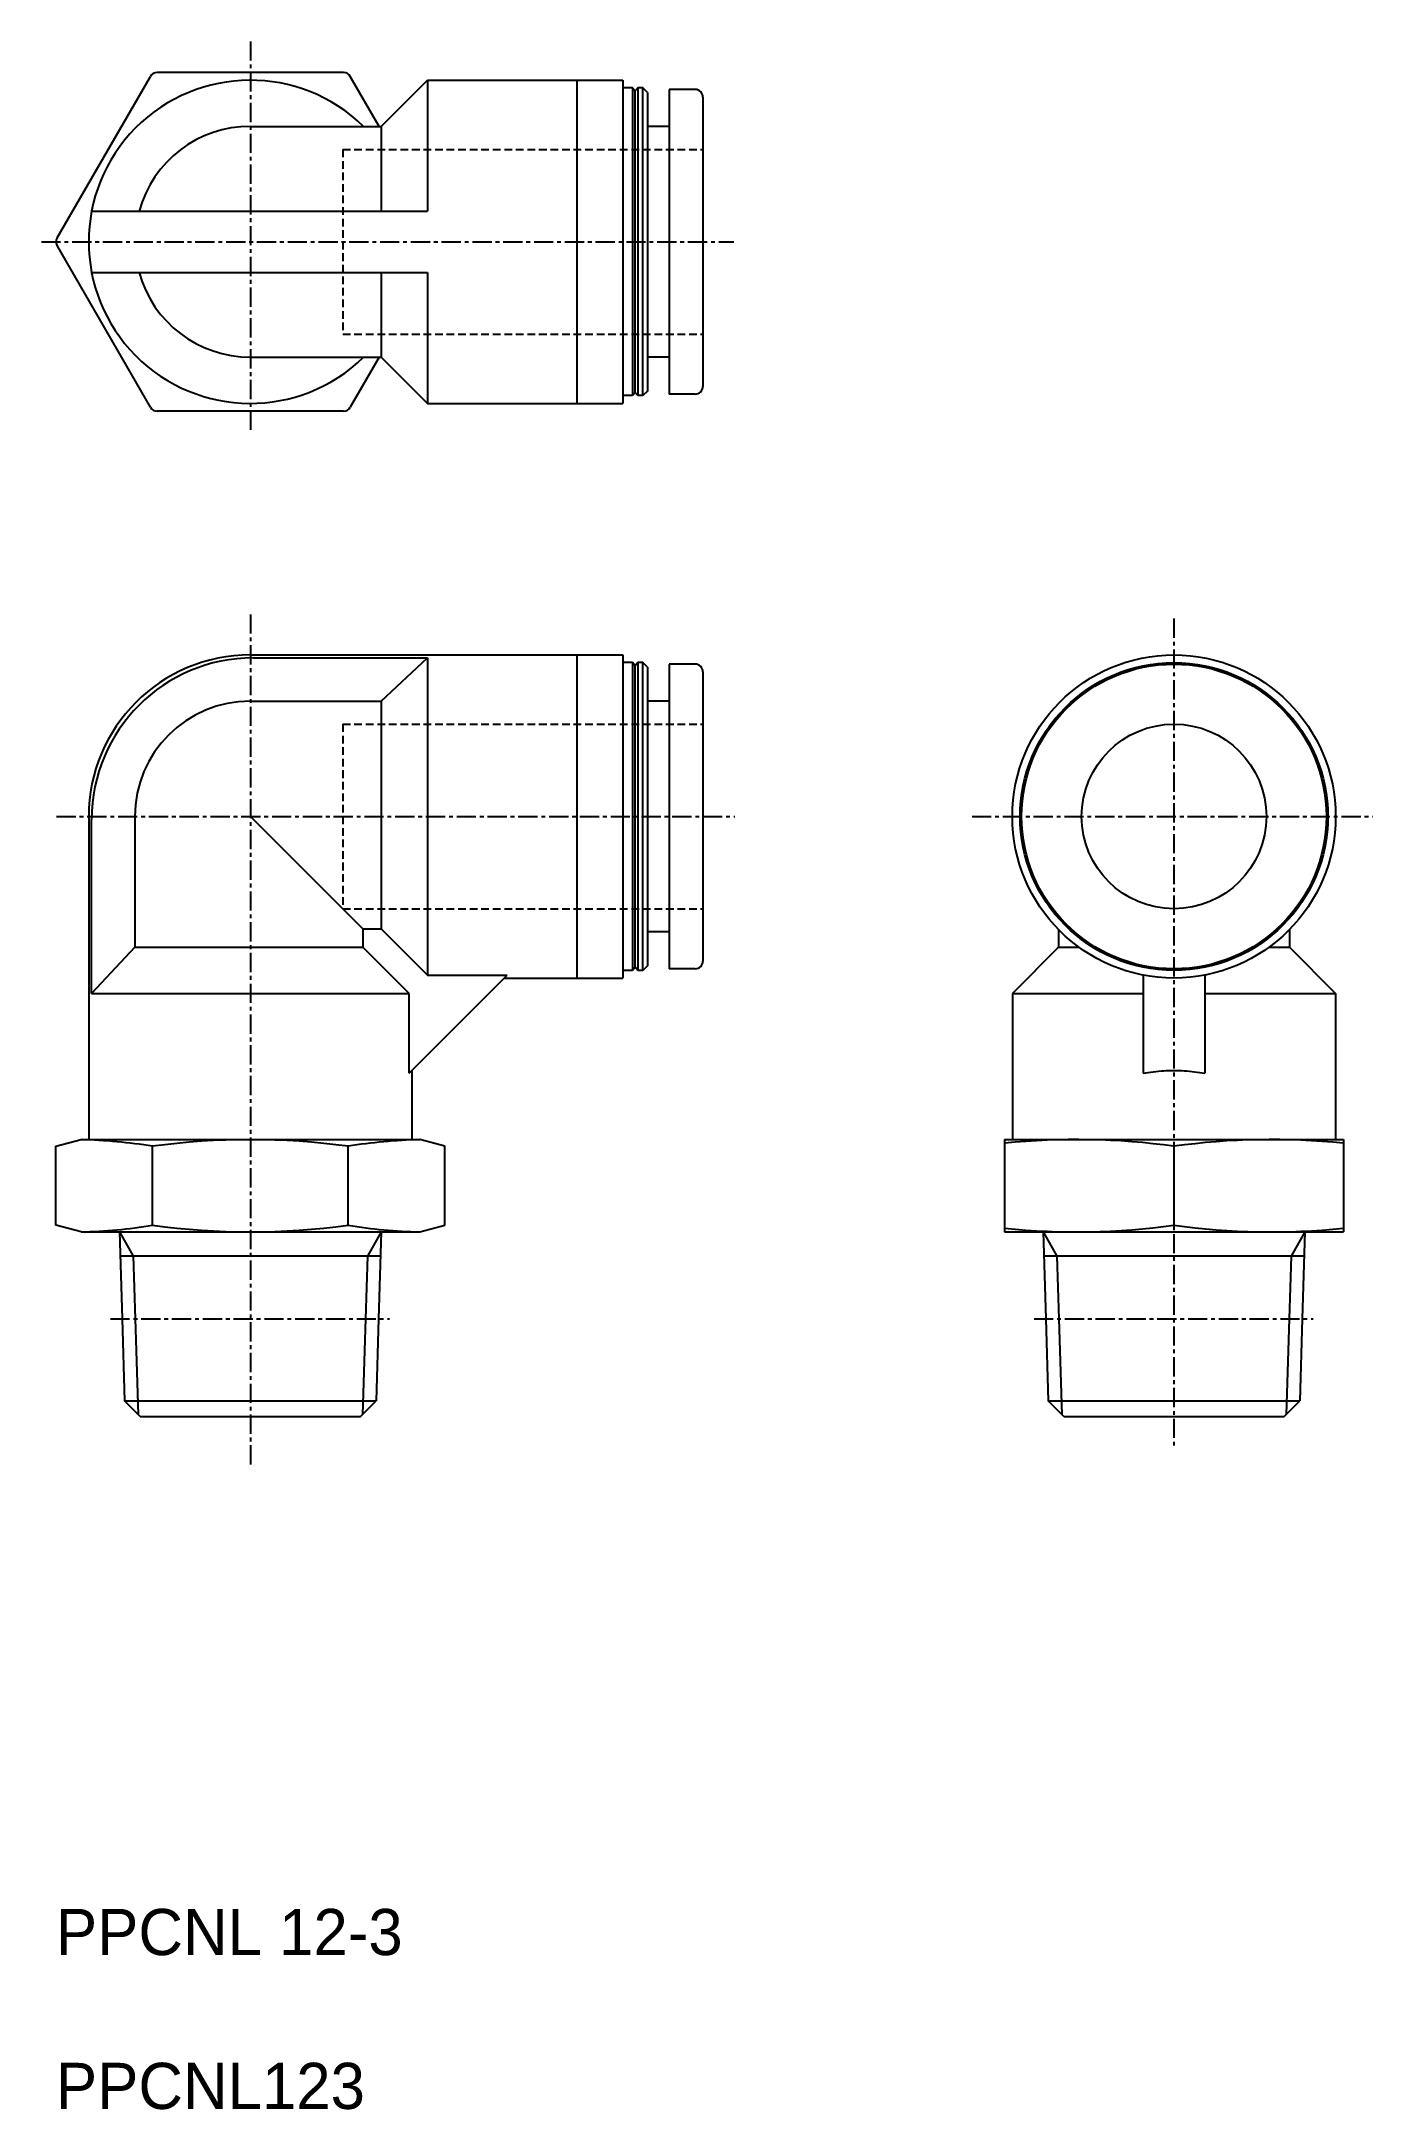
# Model space of a CAD drawing. Extents: x -1 to 86, y 0 to 134.
import ezdxf

# ---------------------------------------------------------------- set-up
doc = ezdxf.new("R2010")
doc.units = 0
doc.linetypes.add('CENTER', pattern=[2, 1.25, -0.25, 0.25, -0.25])
doc.linetypes.add('DASHED', pattern=[0.75, 0.5, -0.25])
doc.layers.get('0').update_dxf_attribs({"linetype": 'CONTINUOUS'})
doc.layers.add('CENTER', color=1, linetype='CENTER')

msp = doc.modelspace()

# ---------------------------------------------------------------- linework, layer by layer
at = {"color": 7, "linetype": 'CONTINUOUS'}
for p, q in [((0.06697, 121.600003), (6.12915, 132.100006)), ((18.68652, 132.350005), (6.56216, 132.350005)), ((20.99592, 128.850007), (19.11953, 132.100007)), ((21.12435, 128.85001), (24.12435, 131.850013)), ((24.12434, 131.850005), (36.82434, 131.850005)), ((24.12434, 131.850005), (24.12434, 123.350005)), ((33.82434, 131.850005), (33.82434, 110.850005)), ((36.82434, 131.850005), (36.82434, 110.850005)), ((37.44934, 131.350005), (36.82434, 131.350005)), ((37.62434, 131.150016), (37.44934, 131.350012)), ((37.44934, 131.350005), (37.44934, 111.350005)), ((37.79933, 131.350006), (37.62433, 131.150011)), ((37.62433, 111.550021), (37.62433, 131.150012)), ((37.79934, 131.350015), (37.79934, 111.350015)), ((38.12434, 131.350005), (37.79934, 131.350005)), ((38.12433, 111.35001), (38.12434, 131.35001)), ((38.42434, 131.05002), (38.12435, 131.350015)), ((38.42434, 131.050017), (38.42434, 111.650008)), ((39.82434, 131.250014), (39.82434, 111.450011)), ((41.52433, 131.250014), (39.82434, 131.250014)), ((42.02433, 130.750014), (42.02433, 111.950011)), ((12.62434, 128.850005), (21.12434, 128.850005)), ((21.12434, 128.850005), (21.12434, 123.350005)), ((39.82434, 128.850005), (38.42434, 128.850005)), ((2.31659, 123.350005), (24.12434, 123.350005)), ((6.12914, 110.599996), (0.06696, 121.1)), ((2.31659, 119.350005), (24.12434, 119.350005)), ((21.12434, 119.350005), (21.12434, 113.850005)), ((24.12434, 119.350005), (24.12434, 110.850005)), ((12.62434, 113.850005), (21.12434, 113.850005)), ((20.99592, 113.850003), (19.11953, 110.600003)), ((21.12435, 113.850015), (24.12435, 110.850012)), ((39.82434, 113.850005), (38.42434, 113.850005)), ((38.42433, 111.650004), (38.12433, 111.35)), ((18.68652, 110.350005), (6.56216, 110.350005)), ((24.12434, 110.850005), (36.82434, 110.850005)), ((37.44934, 111.350005), (36.82434, 111.350005)), ((37.62434, 111.55001), (37.44934, 111.350014)), ((37.79933, 111.35002), (37.62434, 111.550015)), ((38.12434, 111.350005), (37.79934, 111.350005)), ((41.52433, 111.450011), (39.82434, 111.450011)), ((12.62434, 94.500005), (36.82434, 94.500005)), ((12.81659, 94.307775), (24.12434, 94.307775)), ((21.12434, 91.500015), (24.12434, 94.307765)), ((24.12434, 94.307775), (24.12434, 73.692245)), ((33.82434, 94.500005), (33.82434, 73.499995)), ((36.82434, 94.500005), (36.82434, 73.499995)), ((37.44934, 94.000005), (36.82434, 94.000005)), ((37.44934, 94.000005), (37.44934, 74.000005)), ((37.62435, 93.800015), (37.44935, 94.000015)), ((37.79933, 94.000015), (37.62434, 93.800015)), ((37.62434, 74.200015), (37.62434, 93.800015)), ((37.79933, 94.000005), (37.79933, 74.000005)), ((38.12434, 94.000005), (37.79934, 94.000005)), ((38.42433, 93.700015), (38.12433, 94.000015)), ((38.12434, 74.000005), (38.12434, 94.000015)), ((38.42434, 93.700015), (38.42434, 74.300005)), ((39.82434, 93.900015), (39.82434, 74.100015)), ((41.52433, 93.900015), (39.82434, 93.900015)), ((42.02433, 93.400015), (42.02433, 74.600015)), ((12.62434, 91.500005), (21.12434, 91.500005)), ((21.12434, 91.500005), (21.12434, 76.692245)), ((39.82434, 91.500005), (38.42434, 91.500005)), ((2.12432, 84.000005), (2.12432, 62.999995)), ((2.31659, 72.499995), (2.31659, 83.807775)), ((5.12432, 84.000005), (5.12432, 75.500005)), ((12.62433, 83.999995), (19.93209, 76.692235)), ((19.93209, 76.692245), (21.12434, 76.692245)), ((19.93209, 76.692245), (19.93209, 75.500005)), ((21.12434, 76.692235), (24.12434, 73.692235)), ((65.12434, 76.651545), (65.12434, 75.500005)), ((80.12434, 76.651545), (80.12434, 75.500005)), ((5.12433, 75.499995), (2.31657, 72.500005)), ((5.12432, 75.500005), (19.93209, 75.500005)), ((22.93211, 72.500015), (19.9321, 75.500015)), ((39.82434, 76.500005), (38.42434, 76.500005)), ((65.12433, 75.500005), (62.12433, 72.500005)), ((65.12434, 75.500005), (66.45993, 75.500005)), ((78.78874, 75.500005), (80.12434, 75.500005)), ((80.12433, 75.500005), (83.12433, 72.500005)), ((37.44934, 74.000005), (36.82434, 74.000005)), ((37.62434, 74.200015), (37.44934, 74.000015)), ((37.79934, 74.000015), (37.62434, 74.200015)), ((38.12434, 74.000005), (37.79934, 74.000005)), ((38.42434, 74.300005), (38.12433, 74.000005)), ((41.52433, 74.100015), (39.82434, 74.100015)), ((22.9321, 67.307765), (29.31658, 73.692245)), ((24.12434, 73.692245), (29.31657, 73.692245)), ((29.12432, 73.499995), (36.82434, 73.499995)), ((70.62434, 73.692245), (70.62434, 67.307765)), ((74.62434, 73.692245), (74.62434, 67.307765)), ((2.31659, 72.499995), (22.93209, 72.499995)), ((22.93209, 67.307765), (22.93209, 72.499995)), ((62.12434, 72.499995), (70.62434, 72.499995)), ((62.12434, 72.499995), (62.12434, 62.999995)), ((74.62434, 72.499995), (83.12434, 72.499995)), ((83.12434, 72.499995), (83.12434, 62.999995)), ((23.12434, 67.500015), (23.12434, 62.999995)), ((-0.00001, 62.564755), (1.62433, 62.999995)), ((0, 57.435245), (0, 62.564755)), ((1.62432, 62.999995), (23.62434, 62.999995)), ((6.27349, 57.435245), (6.27349, 62.564755)), ((18.97519, 57.435245), (18.97519, 62.564755)), ((25.2487, 62.564745), (23.62434, 62.999995)), ((25.2487, 57.435245), (25.2487, 62.564755)), ((61.62434, 62.999995), (83.62434, 62.999995)), ((61.62434, 62.999995), (61.62434, 56.999995)), ((72.62434, 62.564755), (72.62434, 57.435245)), ((83.62434, 62.999995), (83.62434, 56.999995)), ((1.62434, 57.000005), (-0.00002, 57.435255)), ((1.62432, 56.999995), (23.62434, 56.999995)), ((4.11677, 56.999995), (4.29333, 51.349995)), ((21.1319, 56.999995), (20.95534, 51.349995)), ((23.62435, 57.000005), (25.24869, 57.435245)), ((61.62434, 56.999995), (83.62434, 56.999995)), ((64.11678, 56.999995), (64.29334, 51.349995)), ((81.1319, 56.999995), (80.95533, 51.349995)), ((21.08291, 55.432525), (4.16577, 55.432525)), ((81.08291, 55.432525), (64.16577, 55.432525)), ((4.29333, 51.349995), (4.46007, 46.014255)), ((20.95534, 51.349995), (20.7886, 46.014255)), ((64.29334, 51.349995), (64.46008, 46.014255)), ((80.95533, 51.349995), (80.78859, 46.014255)), ((4.46008, 46.014255), (20.7886, 46.014255)), ((5.47434, 44.999995), (4.46008, 46.014255)), ((19.77435, 45.000005), (20.78859, 46.014245)), ((64.46008, 46.014255), (80.7886, 46.014255)), ((65.47434, 44.999995), (64.46008, 46.014255)), ((79.77434, 44.999995), (80.7886, 46.014255)), ((5.47433, 44.999995), (19.77433, 44.999995)), ((65.47435, 44.999995), (79.77433, 44.999995))]:
    msp.add_line(p, q, dxfattribs=at)
at = {"color": 3, "linetype": 'DASHED'}
for p, q in [((18.62434, 127.350005), (42.02433, 127.350005)), ((18.62434, 127.350005), (18.62434, 115.350005)), ((18.62434, 115.350005), (42.02433, 115.350005)), ((18.62434, 90.000005), (42.02433, 90.000005)), ((18.62434, 90.000005), (18.62434, 78.000005)), ((18.62434, 78.000005), (42.02433, 78.000005))]:
    msp.add_line(p, q, dxfattribs=at)
at = {"color": 3, "linetype": 'CONTINUOUS'}
for p, q in [((4.11678, 56.999995), (5.02176, 55.432525)), ((21.1319, 56.999995), (20.22692, 55.432515)), ((64.11678, 57.000005), (65.02177, 55.432525)), ((81.1319, 56.999995), (80.22692, 55.432525)), ((5.02176, 55.432525), (5.14934, 51.350005)), ((20.22693, 55.432525), (20.09935, 51.349995)), ((65.02177, 55.432525), (65.14935, 51.349995)), ((80.22692, 55.432525), (80.09934, 51.350005)), ((5.14934, 51.350005), (5.34369, 45.130645)), ((20.09935, 51.349995), (19.90499, 45.130635)), ((65.14935, 51.349995), (65.3437, 45.130635)), ((80.09934, 51.350005), (79.90498, 45.130645))]:
    msp.add_line(p, q, dxfattribs=at)
at = {"color": 7, "linetype": 'CONTINUOUS'}
msp.add_lwpolyline([(70.62434, 67.307765, -0.031325494), (71.95343, 67.478245, -0.032425232), (73.29499, 67.478255, -0.0313315), (74.62434, 67.307765)], format="xyb", dxfattribs=at)
for centre, radius in [((72.62434, 84.000005), 10.5), ((72.62434, 84.000005), 10), ((72.62434, 84.000015), 9.899998), ((72.62434, 84.000005), 6)]:
    msp.add_circle(centre, radius, dxfattribs=at)
for centre, radius, start, end in [((12.62434, 121.350005), 10.5, 45.584691, 314.4153), ((6.56216, 131.850005), 0.5, 90, 149.99999), ((18.68652, 131.850005), 0.5, 30.000012, 90), ((41.52433, 130.750014), 0.5, 0, 90), ((12.62434, 121.350005), 7.5, 90.000003, 164.53398), ((0.5, 121.350005), 0.5, 150.00001, 209.99998), ((12.62434, 121.350005), 7.5, 195.46602, 270), ((41.52433, 111.950011), 0.5, 270, 0), ((6.56216, 110.850005), 0.5, 210.00001, 270), ((18.68652, 110.850005), 0.5, 270, 329.99999), ((12.62434, 84.000005), 10.5, 90.000003, 180), ((12.81659, 83.807775), 10.5, 90.000003, 180), ((41.52433, 93.400015), 0.5, 0, 90), ((12.62434, 84.000005), 7.5, 90.000003, 180), ((41.52433, 74.600015), 0.5, 270, 0), ((0.69381, 28.012375), 35, 80.826805, 88.476521), ((12.62434, 16.448305), 46.551701, 82.158925, 97.841073), ((24.55487, 28.012375), 35, 91.523483, 99.173199), ((66.31216, 17.012615), 45.987392, 82.110738, 95.850729), ((78.93652, 17.012615), 45.987392, 84.149269, 97.88926), ((0.69381, 91.987625), 35, 271.52348, 279.17319), ((12.62434, 103.551703), 46.551701, 262.15893, 277.84108), ((24.55487, 91.987625), 35, 260.8268, 268.47652), ((66.31216, 102.987372), 45.987392, 264.14927, 277.88926), ((78.93652, 102.987372), 45.987392, 262.11074, 275.85073)]:
    msp.add_arc(centre, radius, start, end, dxfattribs=at)
at = {"layer": 'CENTER', "color": 1, "linetype": 'CENTER'}
for p, q in [((12.62434, 134.375365), (12.62434, 109.004805)), ((-0.94928, 121.350005), (44.02386, 121.350005)), ((12.62434, 97.134465), (12.62434, 41.665985)), ((72.62434, 96.861285), (72.62434, 42.910095)), ((0.03207, 84.000005), (44.09398, 84.000005)), ((59.50309, 84.000005), (85.52639, 84.000005)), ((3.53408, 51.350005), (21.66922, 51.350005)), ((63.53408, 51.350005), (81.66922, 51.350005))]:
    msp.add_line(p, q, dxfattribs=at)

# ---------------------------------------------------------------- texts
for s, p in [('PPCNL 12-3', (0, 10)), ('PPCNL123', (0, 0))]:
    msp.add_text(s, height=3).set_placement(p)

doc.saveas('drawing.dxf')
